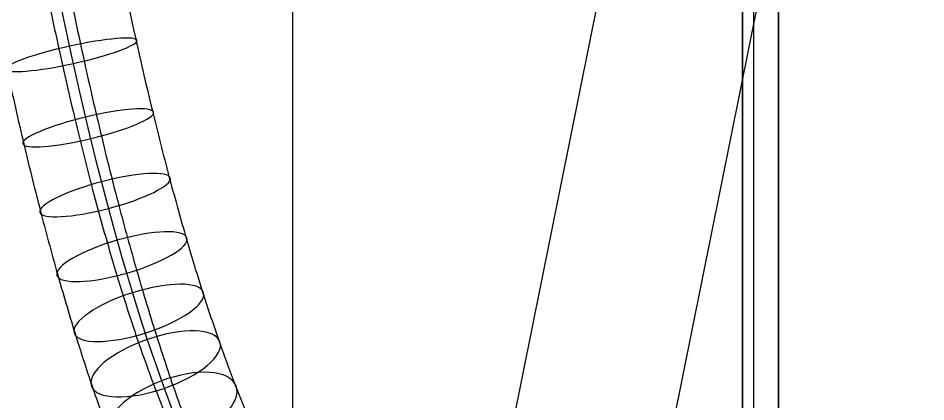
# Model space of a CAD drawing. Header units: millimetres. Extents: x -1736 to -633, y -290 to 351.
# Drawn here: x -778.3 to -696.2, y 175.6 to 210.3 of the extents above; entities that cross this region are included whole.
import ezdxf

# ---------------------------------------------------------------- set-up
doc = ezdxf.new("R2010")
doc.units = ezdxf.units.MM
doc.header["$MEASUREMENT"] = 0
for name, color, linetype, true_color in [('Electrical System', 7, 'Continuous', 0x0516e0), ('The Irrigation System', 7, 'Continuous', 0x04feff), ('The Wooden Frame', 7, 'Continuous', 0xd8b17e)]:
    doc.layers.add(name, color=color, linetype=linetype, true_color=true_color)

msp = doc.modelspace()

# ---------------------------------------------------------------- linework, layer by layer
at = {"layer": 'Electrical System'}
msp.add_line((-753.421, 29, -317.613), (-753.421, 259, -317.613), dxfattribs=at)
msp.add_open_spline([(-745.534, 150.002, 139.005), (-745.534, 150.002, 3.925), (-768, 146), (-782, 259, -6.131)], degree=3, dxfattribs=at)
at = {"layer": 'The Irrigation System'}
for p, q in [((-711.736, 300, 110.11), (-711.736, 0, 110.11)), ((-711.736, 300, -189.89), (-711.736, 0, -189.89)), ((-711.736, 300, -39.89), (-711.736, 0, -39.89)), ((-712.736, 299, 110.11), (-712.736, 1, 110.11)), ((-712.736, 1, -188.89), (-712.736, 299, -188.89)), ((-712.736, 299, -39.89), (-712.736, 1, -39.89))]:
    msp.add_line(p, q, dxfattribs=at)
at = {"layer": 'The Irrigation System', "extrusion": (-0.21228, 0.968273, -0.131853)}
msp.add_circle((711.168, 46.479, 364.867), 6.067, dxfattribs=at)
at = {"layer": 'The Irrigation System', "extrusion": (-0.230208, 0.959247, -0.163855)}
msp.add_circle((703.849, 60.428, 370.079), 6.084, dxfattribs=at)
at = {"layer": 'The Irrigation System', "extrusion": (-0.248686, 0.946882, -0.203884)}
msp.add_circle((695.77, 78.349, 375.535), 6.1, dxfattribs=at)
at = {"layer": 'The Irrigation System', "extrusion": (-0.267283, 0.929831, -0.252932)}
msp.add_circle((686.804, 101.041, 380.616), 6.117, dxfattribs=at)
at = {"layer": 'The Irrigation System', "extrusion": (-0.285288, 0.906346, -0.311685)}
msp.add_circle((676.796, 129.297, 384.413), 6.133, dxfattribs=at)
at = {"layer": 'The Irrigation System', "extrusion": (-0.301631, 0.874363, -0.380143)}
msp.add_circle((665.567, 163.739, 385.697), 6.148, dxfattribs=at)
at = {"layer": 'The Irrigation System', "extrusion": (-0.314873, 0.831772, -0.457176)}
msp.add_circle((652.901, 204.58, 382.959), 6.163, dxfattribs=at)
at = {"layer": 'The Irrigation System'}
for points in [[(-776.141, 259.782, -5.099), (-775.72, 256.385, -4.915), (-774.864, 249.814, -4.551), (-773.49, 240.3, -3.976), (-772.077, 231.438, -3.367), (-770.632, 223.205, -2.7), (-769.162, 215.579, -1.952), (-767.674, 208.54, -1.1), (-766.176, 202.065, -0.12), (-764.673, 196.134, 1.009), (-763.173, 190.723, 2.309), (-761.681, 185.808, 3.802), (-760.204, 181.365, 5.51), (-758.745, 177.366, 7.457), (-757.308, 173.782, 9.666), (-755.895, 170.582, 12.166), (-754.507, 167.737, 14.989), (-753.147, 165.219, 18.17), (-751.816, 163.007, 21.743), (-750.521, 161.083, 25.738), (-749.268, 159.427, 30.186), (-748.065, 158.025, 35.108), (-746.919, 156.858, 40.527), (-745.838, 155.906, 46.467), (-744.828, 155.15, 52.946), (-743.896, 154.568, 59.989), (-743.05, 154.14, 67.614), (-742.295, 153.842, 75.848), (-741.639, 153.654, 84.708), (-741.087, 153.551, 94.222), (-740.646, 153.512, 104.411), (-740.201, 153.515, 119.413), (-740.083, 153.543, 131.023), (-740.083, 153.542, 139.005)], [(-783.065, 259.188, -0.229), (-782.641, 255.767, -0.043), (-781.781, 249.149, 0.325), (-780.406, 239.57, 0.91), (-778.998, 230.653, 1.532), (-777.562, 222.377, 2.213), (-776.105, 214.726, 2.976), (-774.635, 207.682, 3.842), (-773.161, 201.228, 4.832), (-771.69, 195.348, 5.965), (-770.234, 190.026, 7.257), (-768.8, 185.243, 8.724), (-767.399, 180.979, 10.376), (-766.039, 177.206, 12.226), (-764.724, 173.887, 14.286), (-763.455, 170.978, 16.572), (-762.226, 168.427, 19.116), (-761.03, 166.185, 21.962), (-759.858, 164.212, 25.163), (-758.71, 162.48, 28.773), (-757.585, 160.972, 32.841), (-756.493, 159.677, 37.404), (-755.441, 158.587, 42.494), (-754.44, 157.689, 48.134), (-753.5, 156.971, 54.347), (-752.629, 156.415, 61.151), (-751.836, 156.006, 68.565), (-751.129, 155.721, 76.61), (-750.515, 155.543, 85.304), (-750, 155.448, 94.669), (-749.591, 155.415, 104.725), (-749.181, 155.425, 119.564), (-749.074, 155.455, 131.08), (-749.074, 155.454, 139.005)], [(-780.935, 258.812, -12.033), (-780.511, 255.39, -11.847), (-779.649, 248.764, -11.482), (-778.266, 239.14, -10.91), (-776.841, 230.139, -10.305), (-775.377, 221.731, -9.641), (-773.879, 213.892, -8.89), (-772.351, 206.592, -8.026), (-770.795, 199.803, -7.019), (-769.213, 193.496, -5.84), (-767.606, 187.643, -4.456), (-765.975, 182.215, -2.829), (-764.321, 177.19, -0.92), (-762.646, 172.552, 1.312), (-760.957, 168.294, 3.91), (-759.266, 164.425, 6.906), (-757.593, 160.957, 10.319), (-755.96, 157.901, 14.151), (-754.388, 155.255, 18.389), (-752.894, 153.002, 23.023), (-751.485, 151.11, 28.049), (-750.167, 149.541, 33.472), (-748.939, 148.259, 39.313), (-747.802, 147.225, 45.596), (-746.757, 146.409, 52.35), (-745.804, 145.78, 59.605), (-744.948, 145.313, 67.391), (-744.189, 144.98, 75.741), (-743.534, 144.759, 84.682), (-742.985, 144.627, 94.245), (-742.549, 144.562, 104.457), (-742.111, 144.534, 119.461), (-741.995, 144.551, 131.046), (-741.995, 144.551, 139.005)], [(-787.859, 258.218, -7.163), (-787.432, 254.773, -6.976), (-786.566, 248.099, -6.607), (-785.183, 238.41, -6.025), (-783.762, 229.354, -5.407), (-782.307, 220.904, -4.727), (-780.822, 213.039, -3.962), (-779.312, 205.734, -3.084), (-777.78, 198.966, -2.067), (-776.23, 192.71, -0.884), (-774.667, 186.946, 0.492), (-773.094, 181.65, 2.093), (-771.517, 176.804, 3.946), (-769.94, 172.391, 6.082), (-768.373, 168.399, 8.53), (-766.826, 164.821, 11.313), (-765.312, 161.648, 14.446), (-763.843, 158.867, 17.943), (-762.431, 156.459, 21.81), (-761.082, 154.399, 26.057), (-759.802, 152.654, 30.704), (-758.595, 151.194, 35.769), (-757.461, 149.988, 41.28), (-756.405, 149.009, 47.264), (-755.429, 148.23, 53.75), (-754.537, 147.627, 60.767), (-753.734, 147.178, 68.342), (-753.023, 146.859, 76.504), (-752.41, 146.648, 85.278), (-751.898, 146.524, 94.692), (-751.494, 146.465, 104.771), (-751.09, 146.444, 119.613), (-750.986, 146.463, 131.102), (-750.986, 146.463, 139.005)]]:
    msp.add_open_spline(points, degree=3, knots=[0, 0, 0, 0, 10.357275, 20.065012, 29.148035, 37.631865, 45.543109, 52.909977, 59.762942, 66.135584, 72.06562, 77.596121, 82.77681, 87.66526, 92.327613, 96.838365, 101.278777, 105.733861, 110.28847, 115.023475, 120.012961, 125.322859, 131.010875, 137.127265, 143.716005, 150.81603, 158.462372, 166.68712, 175.5202, 184.98999, 195.123786, 205.948175, 229.77308, 229.77308, 229.77308, 229.77308], dxfattribs=at)
at = {"layer": 'The Wooden Frame'}
for p, q in [((-736.305, 159.653, -296.802), (-710.657, 287.035, -261.927)), ((-736.305, 159.653, -296.802), (-710.657, 287.035, -261.927)), ((-721.805, 159.653, -307.467), (-696.156, 287.035, -272.591)), ((-721.805, 159.653, -307.467), (-696.156, 287.035, -272.591)), ((-709.477, 287, -748.91), (-709.477, 13, -748.91)), ((-709.477, 13, -688.91), (-709.477, 287, -688.91))]:
    msp.add_line(p, q, dxfattribs=at)

doc.saveas('drawing.dxf')
